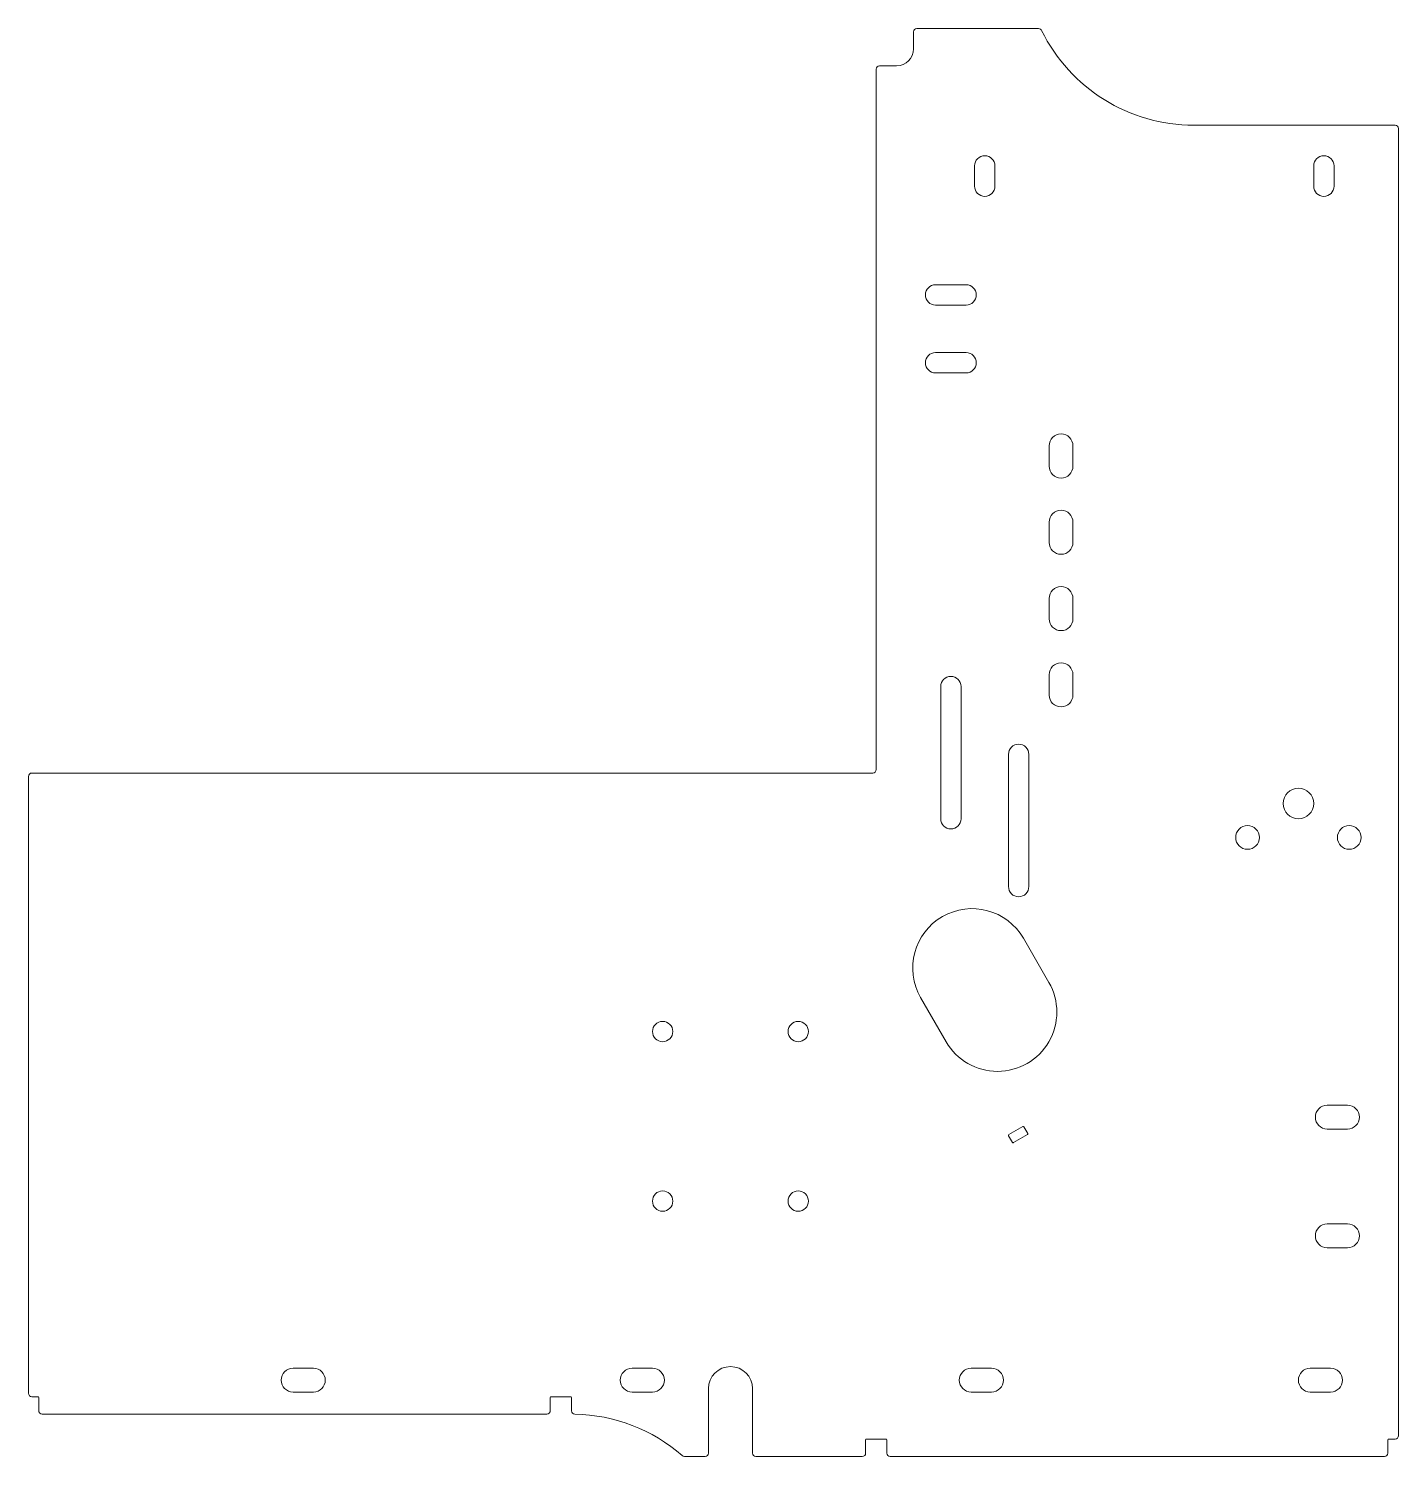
# Model space of a CAD drawing. Header units: metres. Extents: x -404 to 404, y -421 to 421.
import ezdxf

# ---------------------------------------------------------------- set-up
doc = ezdxf.new("R2010")
doc.units = ezdxf.units.M

msp = doc.modelspace()

# ---------------------------------------------------------------- linework, layer by layer
at = {"color": 7, "linetype": 'Continuous', "lineweight": 18}
for p, q in [((118, 419.13), (118, 409.13)), ((191.75, 421.13), (120, 421.13)), ((96, 397.13), (96, 310.13)), ((108, 399.13), (98, 399.13)), ((402, 364.13), (283.28, 364.13)), ((404, 362.13), (404, 310.13)), ((154, 328.13), (154, 340.13)), ((166, 328.13), (166, 340.13)), ((354, 328.13), (354, 340.13)), ((366, 328.13), (366, 340.13)), ((96, 310.13), (96, 298)), ((404, 310.13), (404, 298)), ((96, 298), (96, -16)), ((404, -330), (404, 298)), ((131, 270), (149, 270)), ((131, 258), (149, 258)), ((131, 230), (149, 230)), ((131, 218), (149, 218)), ((198, 175), (198, 163)), ((212, 175), (212, 163)), ((198, 130), (198, 118)), ((212, 130), (212, 118)), ((198, 85), (198, 73)), ((212, 85), (212, 73)), ((198, 40), (198, 28)), ((212, 40), (212, 28)), ((134, 33), (134, -45)), ((146, 33), (146, -45)), ((174, -7), (174, -85)), ((186, -7), (186, -85)), ((-404, -20), (-404, -330)), ((94, -18), (-402, -18)), ((197.81, -141.49), (182.81, -115.51)), ((122.19, -150.51), (137.19, -176.49)), ((374, -214), (362, -214)), ((174.23, -231.27), (182.46, -226.52)), ((183.14, -226.7), (185.39, -230.6)), ((176.29, -235.85), (174.04, -231.95)), ((185.21, -231.28), (176.98, -236.03)), ((362, -228), (374, -228)), ((374, -284), (362, -284)), ((362, -298), (374, -298)), ((-404, -342.13), (-404, -330)), ((404, -342.13), (404, -330)), ((-404, -383.88), (-404, -342.13)), ((404, -408.88), (404, -342.13)), ((-236, -369.13), (-248, -369.13)), ((-36, -369.13), (-48, -369.13)), ((164, -369.13), (152, -369.13)), ((364, -369.13), (352, -369.13)), ((-398.5, -385.88), (-402, -385.88)), ((-398, -394.13), (-398, -386.38)), ((-248, -383.13), (-236, -383.13)), ((-96.25, -386.38), (-96.25, -394.13)), ((-84.25, -385.88), (-95.75, -385.88)), ((-83.75, -394.16), (-83.75, -386.38)), ((-48, -383.13), (-36, -383.13)), ((-3, -381.13), (-3, -419.13)), ((23, -419.13), (23, -381.13)), ((152, -383.13), (164, -383.13)), ((352, -383.13), (364, -383.13)), ((-396, -396.13), (-98.25, -396.13)), ((89.75, -411.38), (89.75, -419.13)), ((101.75, -410.88), (90.25, -410.88)), ((102.25, -419.13), (102.25, -411.38)), ((397.75, -411.38), (397.75, -419.13)), ((402, -410.88), (398.25, -410.88)), ((-17.1, -421.13), (-5, -421.13)), ((25, -421.13), (87.75, -421.13)), ((104.25, -421.13), (395.75, -421.13))]:
    msp.add_line(p, q, dxfattribs=at)
for centre, radius in [((345, -36), 9), ((315, -56), 7), ((375, -56), 7), ((-30, -170.5), 6), ((50, -170.5), 6), ((-30, -270.5), 6), ((50, -270.5), 6)]:
    msp.add_circle(centre, radius, dxfattribs=at)
for centre, radius, start, end in [((120, 419.13), 2, 90, 180), ((191.75, 419.13), 2, 26.17897, 90), ((283.28, 464.13), 100, -153.82103, -90), ((108, 409.13), 10, -90, 0), ((98, 397.13), 2, 90, 180), ((402, 362.13), 2, 0, 90), ((160, 340.13), 6, 0, 180), ((360, 340.13), 6, 0, 180), ((160, 328.13), 6, 180, 0), ((360, 328.13), 6, 180, 0), ((131, 264), 6, 90, -90), ((149, 264), 6, -90, 90), ((131, 224), 6, 90, -90), ((149, 224), 6, -90, 90), ((205, 175), 7, 0, 180), ((205, 163), 7, 180, 0), ((205, 130), 7, 0, 180), ((205, 118), 7, 180, 0), ((205, 85), 7, 0, 180), ((205, 73), 7, 180, 0), ((205, 40), 7, 0, 180), ((140, 33), 6, 0, 180), ((205, 28), 7, 180, 0), ((180, -7), 6, 0, 180), ((94, -16), 2, -90, 0), ((-402, -20), 2, 90, 180), ((140, -45), 6, 180, 0), ((180, -85), 6, 180, 0), ((152.5, -133.01), 35, 30, -150), ((167.5, -158.99), 35, -150, 30), ((362, -221), 7, 90, -90), ((374, -221), 7, -90, 90), ((182.71, -226.95), 0.5, 30, 120), ((174.48, -231.7), 0.5, 120, -150), ((184.96, -230.85), 0.5, -60, 30), ((176.73, -235.6), 0.5, -150, -60), ((362, -291), 7, 90, -90), ((374, -291), 7, -90, 90), ((-248, -376.13), 7, 90, -90), ((-236, -376.13), 7, -90, 90), ((-48, -376.13), 7, 90, -90), ((-36, -376.13), 7, -90, 90), ((10, -381.13), 13, 0, 180), ((152, -376.13), 7, 90, -90), ((164, -376.13), 7, -90, 90), ((352, -376.13), 7, 90, -90), ((364, -376.13), 7, -90, 90), ((-402, -383.88), 2, 180, -90), ((-398.5, -386.38), 0.5, 0, 90), ((-95.75, -386.38), 0.5, 90, 180), ((-84.25, -386.38), 0.5, 0, 90), ((-396, -394.13), 2, 180, -90), ((-98.25, -394.13), 2, -90, 0), ((-81.75, -394.16), 2, 180, -91.26398), ((-84, -496.13), 100, 49.0168, 88.73602), ((90.25, -411.38), 0.5, 90, 180), ((101.75, -411.38), 0.5, 0, 90), ((398.25, -411.38), 0.5, 90, 180), ((402, -408.88), 2, -90, 0), ((-17.1, -419.13), 2, -130.9832, -90), ((-5, -419.13), 2, -90, 0), ((25, -419.13), 2, 180, -90), ((87.75, -419.13), 2, -90, 0), ((104.25, -419.13), 2, 180, -90), ((395.75, -419.13), 2, -90, 0)]:
    msp.add_arc(centre, radius, start, end, dxfattribs=at)

doc.saveas('drawing.dxf')
